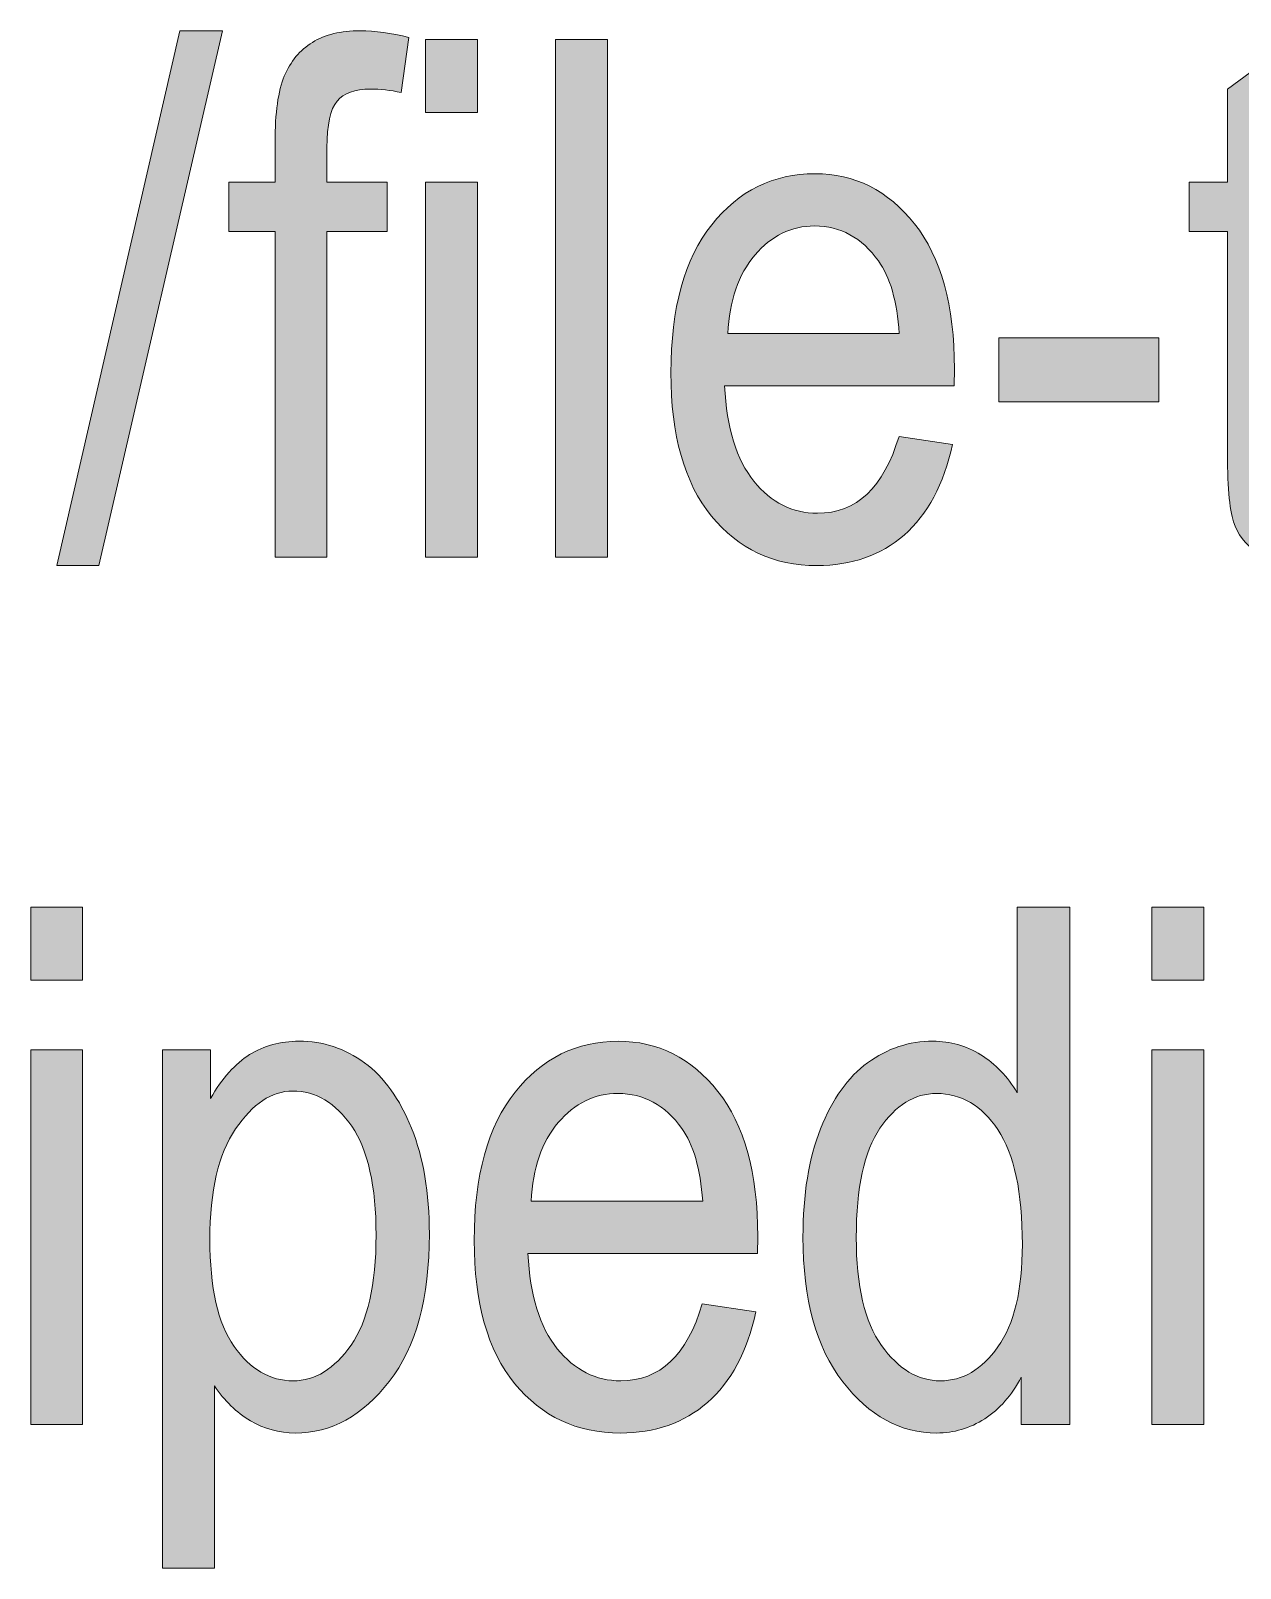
# Model space of a CAD drawing. Header units: inches. Extents: x 19 to 517, y 28 to 779.
# Drawn here: x 349.23 to 379.33, y 114.9 to 153.18 of the extents above; entities that cross this region are included whole.
import ezdxf

# ---------------------------------------------------------------- set-up
doc = ezdxf.new("R2010")
doc.units = ezdxf.units.IN
doc.header["$MEASUREMENT"] = 0
doc.layers.add('Layer 1', color=7, linetype='Continuous')

# ---------------------------------------------------------------- blocks, each defined once
blk = doc.blocks.new('block 210')
at = {"layer": 'Layer 1', "lineweight": 0}
blk.add_lwpolyline([(349.878, 139.865), (352.938, 153.181), (353.994, 153.181), (350.923, 139.865), (349.878, 139.865)], dxfattribs=at)
blk = doc.blocks.new('block 211')
at = {"layer": 'Layer 1', "true_color": 0x231f20}
h = blk.add_hatch(color=250, dxfattribs=at)
h.dxf.hatch_style = 2
h.paths.add_polyline_path([(349.878, 139.865), (352.938, 153.181), (353.994, 153.181), (350.923, 139.865)])
at = {"layer": 'Layer 1', "lineweight": 0}
blk.add_lwpolyline([(349.878, 139.865), (352.938, 153.181), (353.994, 153.181), (350.923, 139.865), (349.878, 139.865), (349.878, 139.865)], dxfattribs=at)
blk = doc.blocks.new('block 212')
at = {"layer": 'Layer 1', "lineweight": 0}
blk.add_open_spline([(355.307, 140.076), (355.307, 140.076), (355.307, 148.18), (355.307, 148.18), (355.307, 148.18), (354.156, 148.18), (354.156, 148.18), (354.156, 148.18), (354.156, 149.41), (354.156, 149.41), (354.156, 149.41), (355.307, 149.41), (355.307, 149.41), (355.307, 149.41), (355.307, 150.403), (355.307, 150.403), (355.307, 151.136), (355.383, 151.685), (355.537, 152.051), (355.689, 152.417), (355.923, 152.697), (356.237, 152.891), (356.551, 153.084), (356.946, 153.181), (357.423, 153.181), (357.793, 153.181), (358.198, 153.125), (358.638, 153.014), (358.638, 153.014), (358.445, 151.643), (358.445, 151.643), (358.175, 151.701), (357.921, 151.73), (357.68, 151.73), (357.294, 151.73), (357.016, 151.629), (356.85, 151.428), (356.682, 151.225), (356.599, 150.84), (356.599, 150.271), (356.599, 150.271), (356.599, 149.41), (356.599, 149.41), (356.599, 149.41), (358.093, 149.41), (358.093, 149.41), (358.093, 149.41), (358.093, 148.18), (358.093, 148.18), (358.093, 148.18), (356.599, 148.18), (356.599, 148.18), (356.599, 148.18), (356.599, 140.076), (356.599, 140.076), (356.599, 140.076), (355.307, 140.076), (355.307, 140.076)], degree=3, knots=[0, 0, 0, 0, 1, 1, 1, 2, 2, 2, 3, 3, 3, 4, 4, 4, 5, 5, 5, 6, 6, 6, 7, 7, 7, 8, 8, 8, 9, 9, 9, 10, 10, 10, 11, 11, 11, 12, 12, 12, 13, 13, 13, 14, 14, 14, 15, 15, 15, 16, 16, 16, 17, 17, 17, 18, 18, 18, 19, 19, 19, 19], dxfattribs=at)
blk = doc.blocks.new('block 213')
at = {"layer": 'Layer 1', "true_color": 0x231f20}
h = blk.add_hatch(color=250, dxfattribs=at)
h.dxf.hatch_style = 2
edge = h.paths.add_edge_path()
edge.add_spline(control_points=[(355.307, 140.076), (355.307, 140.076), (355.307, 148.18), (355.307, 148.18), (355.307, 148.18), (354.156, 148.18), (354.156, 148.18), (354.156, 148.18), (354.156, 149.41), (354.156, 149.41), (354.156, 149.41), (355.307, 149.41), (355.307, 149.41), (355.307, 149.41), (355.307, 150.403), (355.307, 150.403), (355.307, 151.136), (355.383, 151.685), (355.537, 152.051), (355.689, 152.417), (355.923, 152.697), (356.237, 152.891), (356.551, 153.084), (356.946, 153.181), (357.423, 153.181), (357.793, 153.181), (358.198, 153.125), (358.638, 153.014), (358.638, 153.014), (358.445, 151.643), (358.445, 151.643), (358.175, 151.701), (357.921, 151.73), (357.68, 151.73), (357.294, 151.73), (357.016, 151.629), (356.85, 151.428), (356.682, 151.225), (356.599, 150.84), (356.599, 150.271), (356.599, 150.271), (356.599, 149.41), (356.599, 149.41), (356.599, 149.41), (358.093, 149.41), (358.093, 149.41), (358.093, 149.41), (358.093, 148.18), (358.093, 148.18), (358.093, 148.18), (356.599, 148.18), (356.599, 148.18), (356.599, 148.18), (356.599, 140.076), (356.599, 140.076), (356.599, 140.076), (355.307, 140.076), (355.307, 140.076)], knot_values=[0, 0, 0, 0, 1, 1, 1, 2, 2, 2, 3, 3, 3, 4, 4, 4, 5, 5, 5, 6, 6, 6, 7, 7, 7, 8, 8, 8, 9, 9, 9, 10, 10, 10, 11, 11, 11, 12, 12, 12, 13, 13, 13, 14, 14, 14, 15, 15, 15, 16, 16, 16, 17, 17, 17, 18, 18, 18, 19, 19, 19, 19], degree=3, periodic=1)
at = {"layer": 'Layer 1', "lineweight": 0}
blk.add_open_spline([(355.307, 140.076), (355.307, 140.076), (355.307, 148.18), (355.307, 148.18), (355.307, 148.18), (354.156, 148.18), (354.156, 148.18), (354.156, 148.18), (354.156, 149.41), (354.156, 149.41), (354.156, 149.41), (355.307, 149.41), (355.307, 149.41), (355.307, 149.41), (355.307, 150.403), (355.307, 150.403), (355.307, 151.136), (355.383, 151.685), (355.537, 152.051), (355.689, 152.417), (355.923, 152.697), (356.237, 152.891), (356.551, 153.084), (356.946, 153.181), (357.423, 153.181), (357.793, 153.181), (358.198, 153.125), (358.638, 153.014), (358.638, 153.014), (358.445, 151.643), (358.445, 151.643), (358.175, 151.701), (357.921, 151.73), (357.68, 151.73), (357.294, 151.73), (357.016, 151.629), (356.85, 151.428), (356.682, 151.225), (356.599, 150.84), (356.599, 150.271), (356.599, 150.271), (356.599, 149.41), (356.599, 149.41), (356.599, 149.41), (358.093, 149.41), (358.093, 149.41), (358.093, 149.41), (358.093, 148.18), (358.093, 148.18), (358.093, 148.18), (356.599, 148.18), (356.599, 148.18), (356.599, 148.18), (356.599, 140.076), (356.599, 140.076), (356.599, 140.076), (355.307, 140.076), (355.307, 140.076)], degree=3, knots=[0, 0, 0, 0, 1, 1, 1, 2, 2, 2, 3, 3, 3, 4, 4, 4, 5, 5, 5, 6, 6, 6, 7, 7, 7, 8, 8, 8, 9, 9, 9, 10, 10, 10, 11, 11, 11, 12, 12, 12, 13, 13, 13, 14, 14, 14, 15, 15, 15, 16, 16, 16, 17, 17, 17, 18, 18, 18, 19, 19, 19, 19], dxfattribs=at)
blk = doc.blocks.new('block 214')
at = {"layer": 'Layer 1', "lineweight": 0}
blk.add_lwpolyline([(359.051, 151.142), (359.051, 152.961), (360.343, 152.961), (360.343, 151.142), (359.051, 151.142)], dxfattribs=at)
blk = doc.blocks.new('block 215')
at = {"layer": 'Layer 1', "lineweight": 0}
blk.add_lwpolyline([(359.051, 140.076), (359.051, 149.41), (360.343, 149.41), (360.343, 140.076), (359.051, 140.076)], dxfattribs=at)
blk = doc.blocks.new('block 216')
at = {"layer": 'Layer 1', "true_color": 0x231f20}
h = blk.add_hatch(color=250, dxfattribs=at)
h.dxf.hatch_style = 2
h.paths.add_polyline_path([(359.051, 151.142), (359.051, 152.961), (360.343, 152.961), (360.343, 151.142)])
h.paths.add_polyline_path([(359.051, 140.076), (359.051, 149.41), (360.343, 149.41), (360.343, 140.076)])
at = {"layer": 'Layer 1', "lineweight": 0}
for points in [[(359.051, 151.142), (359.051, 152.961), (360.343, 152.961), (360.343, 151.142), (359.051, 151.142), (359.051, 151.142)], [(359.051, 140.076), (359.051, 149.41), (360.343, 149.41), (360.343, 140.076), (359.051, 140.076), (359.051, 140.076)]]:
    blk.add_lwpolyline(points, dxfattribs=at)
blk = doc.blocks.new('block 217')
at = {"layer": 'Layer 1', "lineweight": 0}
blk.add_lwpolyline([(362.286, 140.076), (362.286, 152.961), (363.578, 152.961), (363.578, 140.076), (362.286, 140.076)], dxfattribs=at)
blk = doc.blocks.new('block 218')
at = {"layer": 'Layer 1', "true_color": 0x231f20}
h = blk.add_hatch(color=250, dxfattribs=at)
h.dxf.hatch_style = 2
h.paths.add_polyline_path([(362.286, 140.076), (362.286, 152.961), (363.578, 152.961), (363.578, 140.076)])
at = {"layer": 'Layer 1', "lineweight": 0}
blk.add_lwpolyline([(362.286, 140.076), (362.286, 152.961), (363.578, 152.961), (363.578, 140.076), (362.286, 140.076), (362.286, 140.076)], dxfattribs=at)
blk = doc.blocks.new('block 219')
at = {"layer": 'Layer 1', "lineweight": 0}
blk.add_open_spline([(370.838, 143.082), (370.838, 143.082), (372.173, 142.88), (372.173, 142.88), (371.951, 141.884), (371.548, 141.132), (370.964, 140.625), (370.381, 140.118), (369.66, 139.865), (368.798, 139.865), (367.714, 139.865), (366.837, 140.276), (366.166, 141.1), (365.495, 141.923), (365.16, 143.111), (365.16, 144.664), (365.16, 146.275), (365.498, 147.504), (366.175, 148.352), (366.851, 149.197), (367.709, 149.621), (368.746, 149.621), (369.736, 149.621), (370.562, 149.205), (371.224, 148.373), (371.886, 147.541), (372.217, 146.337), (372.217, 144.761), (372.217, 144.761), (372.209, 144.339), (372.209, 144.339), (372.209, 144.339), (366.496, 144.339), (366.496, 144.339), (366.548, 143.29), (366.792, 142.499), (367.225, 141.966), (367.659, 141.433), (368.186, 141.166), (368.807, 141.166), (369.78, 141.166), (370.457, 141.805), (370.838, 143.082)], degree=3, knots=[0, 0, 0, 0, 1, 1, 1, 2, 2, 2, 3, 3, 3, 4, 4, 4, 5, 5, 5, 6, 6, 6, 7, 7, 7, 8, 8, 8, 9, 9, 9, 10, 10, 10, 11, 11, 11, 12, 12, 12, 13, 13, 13, 14, 14, 14, 14], dxfattribs=at)
blk = doc.blocks.new('block 220')
at = {"layer": 'Layer 1', "lineweight": 0}
blk.add_open_spline([(366.575, 145.64), (366.575, 145.64), (370.846, 145.64), (370.846, 145.64), (370.788, 146.448), (370.615, 147.052), (370.328, 147.45), (369.912, 148.03), (369.381, 148.32), (368.737, 148.32), (368.157, 148.32), (367.662, 148.078), (367.252, 147.596), (366.841, 147.111), (366.616, 146.46), (366.575, 145.64)], degree=3, knots=[0, 0, 0, 0, 1, 1, 1, 2, 2, 2, 3, 3, 3, 4, 4, 4, 5, 5, 5, 5], dxfattribs=at)
blk = doc.blocks.new('block 221')
at = {"layer": 'Layer 1', "true_color": 0x231f20}
h = blk.add_hatch(color=250, dxfattribs=at)
h.dxf.hatch_style = 2
edge = h.paths.add_edge_path()
edge.add_spline(control_points=[(370.838, 143.082), (370.838, 143.082), (372.173, 142.88), (372.173, 142.88), (371.951, 141.884), (371.548, 141.132), (370.964, 140.625), (370.381, 140.118), (369.66, 139.865), (368.798, 139.865), (367.714, 139.865), (366.837, 140.276), (366.166, 141.1), (365.495, 141.923), (365.16, 143.111), (365.16, 144.664), (365.16, 146.275), (365.498, 147.504), (366.175, 148.352), (366.851, 149.197), (367.709, 149.621), (368.746, 149.621), (369.736, 149.621), (370.562, 149.205), (371.224, 148.373), (371.886, 147.541), (372.217, 146.337), (372.217, 144.761), (372.217, 144.761), (372.209, 144.339), (372.209, 144.339), (372.209, 144.339), (366.496, 144.339), (366.496, 144.339), (366.548, 143.29), (366.792, 142.499), (367.225, 141.966), (367.659, 141.433), (368.186, 141.166), (368.807, 141.166), (369.78, 141.166), (370.457, 141.805), (370.838, 143.082)], knot_values=[0, 0, 0, 0, 1, 1, 1, 2, 2, 2, 3, 3, 3, 4, 4, 4, 5, 5, 5, 6, 6, 6, 7, 7, 7, 8, 8, 8, 9, 9, 9, 10, 10, 10, 11, 11, 11, 12, 12, 12, 13, 13, 13, 14, 14, 14, 14], degree=3, periodic=1)
edge = h.paths.add_edge_path()
edge.add_spline(control_points=[(366.575, 145.64), (366.575, 145.64), (370.846, 145.64), (370.846, 145.64), (370.788, 146.448), (370.615, 147.052), (370.328, 147.45), (369.912, 148.03), (369.381, 148.32), (368.737, 148.32), (368.157, 148.32), (367.662, 148.078), (367.252, 147.596), (366.841, 147.111), (366.616, 146.46), (366.575, 145.64)], knot_values=[0, 0, 0, 0, 1, 1, 1, 2, 2, 2, 3, 3, 3, 4, 4, 4, 5, 5, 5, 5], degree=3, periodic=1)
at = {"layer": 'Layer 1', "lineweight": 0}
for points, knots in [([(370.838, 143.082), (370.838, 143.082), (372.173, 142.88), (372.173, 142.88), (371.951, 141.884), (371.548, 141.132), (370.964, 140.625), (370.381, 140.118), (369.66, 139.865), (368.798, 139.865), (367.714, 139.865), (366.837, 140.276), (366.166, 141.1), (365.495, 141.923), (365.16, 143.111), (365.16, 144.664), (365.16, 146.275), (365.498, 147.504), (366.175, 148.352), (366.851, 149.197), (367.709, 149.621), (368.746, 149.621), (369.736, 149.621), (370.562, 149.205), (371.224, 148.373), (371.886, 147.541), (372.217, 146.337), (372.217, 144.761), (372.217, 144.761), (372.209, 144.339), (372.209, 144.339), (372.209, 144.339), (366.496, 144.339), (366.496, 144.339), (366.548, 143.29), (366.792, 142.499), (367.225, 141.966), (367.659, 141.433), (368.186, 141.166), (368.807, 141.166), (369.78, 141.166), (370.457, 141.805), (370.838, 143.082)], [0, 0, 0, 0, 1, 1, 1, 2, 2, 2, 3, 3, 3, 4, 4, 4, 5, 5, 5, 6, 6, 6, 7, 7, 7, 8, 8, 8, 9, 9, 9, 10, 10, 10, 11, 11, 11, 12, 12, 12, 13, 13, 13, 14, 14, 14, 14]), ([(366.575, 145.64), (366.575, 145.64), (370.846, 145.64), (370.846, 145.64), (370.788, 146.448), (370.615, 147.052), (370.328, 147.45), (369.912, 148.03), (369.381, 148.32), (368.737, 148.32), (368.157, 148.32), (367.662, 148.078), (367.252, 147.596), (366.841, 147.111), (366.616, 146.46), (366.575, 145.64)], [0, 0, 0, 0, 1, 1, 1, 2, 2, 2, 3, 3, 3, 4, 4, 4, 5, 5, 5, 5])]:
    blk.add_open_spline(points, degree=3, knots=knots, dxfattribs=at)
blk = doc.blocks.new('block 222')
at = {"layer": 'Layer 1', "lineweight": 0}
blk.add_lwpolyline([(373.325, 143.943), (373.325, 145.534), (377.306, 145.534), (377.306, 143.943), (373.325, 143.943)], dxfattribs=at)
blk = doc.blocks.new('block 223')
at = {"layer": 'Layer 1', "true_color": 0x231f20}
h = blk.add_hatch(color=250, dxfattribs=at)
h.dxf.hatch_style = 2
h.paths.add_polyline_path([(373.325, 143.943), (373.325, 145.534), (377.306, 145.534), (377.306, 143.943)])
at = {"layer": 'Layer 1', "lineweight": 0}
blk.add_lwpolyline([(373.325, 143.943), (373.325, 145.534), (377.306, 145.534), (377.306, 143.943), (373.325, 143.943), (373.325, 143.943)], dxfattribs=at)
blk = doc.blocks.new('block 224')
at = {"layer": 'Layer 1', "lineweight": 0}
blk.add_open_spline([(381.613, 141.491), (381.613, 141.491), (381.789, 140.094), (381.789, 140.094), (381.431, 140), (381.109, 139.953), (380.822, 139.953), (380.371, 139.953), (380.007, 140.043), (379.732, 140.221), (379.457, 140.399), (379.267, 140.645), (379.165, 140.955), (379.062, 141.266), (379.011, 141.884), (379.011, 142.81), (379.011, 142.81), (379.011, 148.18), (379.011, 148.18), (379.011, 148.18), (378.062, 148.18), (378.062, 148.18), (378.062, 148.18), (378.062, 149.41), (378.062, 149.41), (378.062, 149.41), (379.011, 149.41), (379.011, 149.41), (379.011, 149.41), (379.011, 151.722), (379.011, 151.722), (379.011, 151.722), (380.303, 152.671), (380.303, 152.671), (380.303, 152.671), (380.303, 149.41), (380.303, 149.41), (380.303, 149.41), (381.613, 149.41), (381.613, 149.41), (381.613, 149.41), (381.613, 148.18), (381.613, 148.18), (381.613, 148.18), (380.303, 148.18), (380.303, 148.18), (380.303, 148.18), (380.303, 142.722), (380.303, 142.722), (380.303, 142.218), (380.341, 141.893), (380.418, 141.746), (380.529, 141.535), (380.737, 141.43), (381.042, 141.43), (381.188, 141.43), (381.379, 141.45), (381.613, 141.491)], degree=3, knots=[0, 0, 0, 0, 1, 1, 1, 2, 2, 2, 3, 3, 3, 4, 4, 4, 5, 5, 5, 6, 6, 6, 7, 7, 7, 8, 8, 8, 9, 9, 9, 10, 10, 10, 11, 11, 11, 12, 12, 12, 13, 13, 13, 14, 14, 14, 15, 15, 15, 16, 16, 16, 17, 17, 17, 18, 18, 18, 19, 19, 19, 19], dxfattribs=at)
blk = doc.blocks.new('block 225')
at = {"layer": 'Layer 1', "true_color": 0x231f20}
h = blk.add_hatch(color=250, dxfattribs=at)
h.dxf.hatch_style = 2
edge = h.paths.add_edge_path()
edge.add_spline(control_points=[(381.613, 141.491), (381.613, 141.491), (381.789, 140.094), (381.789, 140.094), (381.431, 140), (381.109, 139.953), (380.822, 139.953), (380.371, 139.953), (380.007, 140.043), (379.732, 140.221), (379.457, 140.399), (379.267, 140.645), (379.165, 140.955), (379.062, 141.266), (379.011, 141.884), (379.011, 142.81), (379.011, 142.81), (379.011, 148.18), (379.011, 148.18), (379.011, 148.18), (378.062, 148.18), (378.062, 148.18), (378.062, 148.18), (378.062, 149.41), (378.062, 149.41), (378.062, 149.41), (379.011, 149.41), (379.011, 149.41), (379.011, 149.41), (379.011, 151.722), (379.011, 151.722), (379.011, 151.722), (380.303, 152.671), (380.303, 152.671), (380.303, 152.671), (380.303, 149.41), (380.303, 149.41), (380.303, 149.41), (381.613, 149.41), (381.613, 149.41), (381.613, 149.41), (381.613, 148.18), (381.613, 148.18), (381.613, 148.18), (380.303, 148.18), (380.303, 148.18), (380.303, 148.18), (380.303, 142.722), (380.303, 142.722), (380.303, 142.218), (380.341, 141.893), (380.418, 141.746), (380.529, 141.535), (380.737, 141.43), (381.042, 141.43), (381.188, 141.43), (381.379, 141.45), (381.613, 141.491)], knot_values=[0, 0, 0, 0, 1, 1, 1, 2, 2, 2, 3, 3, 3, 4, 4, 4, 5, 5, 5, 6, 6, 6, 7, 7, 7, 8, 8, 8, 9, 9, 9, 10, 10, 10, 11, 11, 11, 12, 12, 12, 13, 13, 13, 14, 14, 14, 15, 15, 15, 16, 16, 16, 17, 17, 17, 18, 18, 18, 19, 19, 19, 19], degree=3, periodic=1)
at = {"layer": 'Layer 1', "lineweight": 0}
blk.add_open_spline([(381.613, 141.491), (381.613, 141.491), (381.789, 140.094), (381.789, 140.094), (381.431, 140), (381.109, 139.953), (380.822, 139.953), (380.371, 139.953), (380.007, 140.043), (379.732, 140.221), (379.457, 140.399), (379.267, 140.645), (379.165, 140.955), (379.062, 141.266), (379.011, 141.884), (379.011, 142.81), (379.011, 142.81), (379.011, 148.18), (379.011, 148.18), (379.011, 148.18), (378.062, 148.18), (378.062, 148.18), (378.062, 148.18), (378.062, 149.41), (378.062, 149.41), (378.062, 149.41), (379.011, 149.41), (379.011, 149.41), (379.011, 149.41), (379.011, 151.722), (379.011, 151.722), (379.011, 151.722), (380.303, 152.671), (380.303, 152.671), (380.303, 152.671), (380.303, 149.41), (380.303, 149.41), (380.303, 149.41), (381.613, 149.41), (381.613, 149.41), (381.613, 149.41), (381.613, 148.18), (381.613, 148.18), (381.613, 148.18), (380.303, 148.18), (380.303, 148.18), (380.303, 148.18), (380.303, 142.722), (380.303, 142.722), (380.303, 142.218), (380.341, 141.893), (380.418, 141.746), (380.529, 141.535), (380.737, 141.43), (381.042, 141.43), (381.188, 141.43), (381.379, 141.45), (381.613, 141.491)], degree=3, knots=[0, 0, 0, 0, 1, 1, 1, 2, 2, 2, 3, 3, 3, 4, 4, 4, 5, 5, 5, 6, 6, 6, 7, 7, 7, 8, 8, 8, 9, 9, 9, 10, 10, 10, 11, 11, 11, 12, 12, 12, 13, 13, 13, 14, 14, 14, 15, 15, 15, 16, 16, 16, 17, 17, 17, 18, 18, 18, 19, 19, 19, 19], dxfattribs=at)
blk = doc.blocks.new('block 347')
at = {"layer": 'Layer 1', "lineweight": 0}
blk.add_lwpolyline([(349.225, 129.541), (349.225, 131.36), (350.517, 131.36), (350.517, 129.541), (349.225, 129.541)], dxfattribs=at)
blk = doc.blocks.new('block 348')
at = {"layer": 'Layer 1', "lineweight": 0}
blk.add_lwpolyline([(349.225, 118.476), (349.225, 127.81), (350.517, 127.81), (350.517, 118.476), (349.225, 118.476)], dxfattribs=at)
blk = doc.blocks.new('block 349')
at = {"layer": 'Layer 1', "true_color": 0x231f20}
h = blk.add_hatch(color=250, dxfattribs=at)
h.dxf.hatch_style = 2
h.paths.add_polyline_path([(349.225, 129.541), (349.225, 131.36), (350.517, 131.36), (350.517, 129.541)])
h.paths.add_polyline_path([(349.225, 118.476), (349.225, 127.81), (350.517, 127.81), (350.517, 118.476)])
at = {"layer": 'Layer 1', "lineweight": 0}
for points in [[(349.225, 129.541), (349.225, 131.36), (350.517, 131.36), (350.517, 129.541), (349.225, 129.541), (349.225, 129.541)], [(349.225, 118.476), (349.225, 127.81), (350.517, 127.81), (350.517, 118.476), (349.225, 118.476), (349.225, 118.476)]]:
    blk.add_lwpolyline(points, dxfattribs=at)
blk = doc.blocks.new('block 350')
at = {"layer": 'Layer 1', "lineweight": 0}
blk.add_open_spline([(352.504, 114.898), (352.504, 114.898), (352.504, 127.81), (352.504, 127.81), (352.504, 127.81), (353.699, 127.81), (353.699, 127.81), (353.699, 127.81), (353.699, 126.597), (353.699, 126.597), (353.992, 127.101), (354.316, 127.464), (354.673, 127.687), (355.03, 127.909), (355.439, 128.021), (355.901, 128.021), (356.504, 128.021), (357.048, 127.842), (357.534, 127.484), (358.019, 127.127), (358.41, 126.583), (358.705, 125.854), (359.001, 125.124), (359.148, 124.247), (359.148, 123.222), (359.148, 121.634), (358.815, 120.41), (358.151, 119.552), (357.485, 118.693), (356.705, 118.265), (355.808, 118.265), (355.41, 118.265), (355.038, 118.367), (354.692, 118.572), (354.346, 118.777), (354.048, 119.067), (353.796, 119.442), (353.796, 119.442), (353.796, 114.898), (353.796, 114.898), (353.796, 114.898), (352.504, 114.898), (352.504, 114.898)], degree=3, knots=[0, 0, 0, 0, 1, 1, 1, 2, 2, 2, 3, 3, 3, 4, 4, 4, 5, 5, 5, 6, 6, 6, 7, 7, 7, 8, 8, 8, 9, 9, 9, 10, 10, 10, 11, 11, 11, 12, 12, 12, 13, 13, 13, 14, 14, 14, 14], dxfattribs=at)
blk = doc.blocks.new('block 351')
at = {"layer": 'Layer 1', "lineweight": 0}
blk.add_open_spline([(353.683, 123.09), (353.683, 121.883), (353.884, 120.993), (354.288, 120.423), (354.691, 119.851), (355.179, 119.565), (355.752, 119.565), (356.301, 119.565), (356.784, 119.861), (357.199, 120.453), (357.614, 121.045), (357.821, 121.959), (357.821, 123.195), (357.821, 124.414), (357.619, 125.316), (357.216, 125.902), (356.813, 126.488), (356.322, 126.781), (355.743, 126.781), (355.223, 126.781), (354.75, 126.466), (354.323, 125.837), (353.896, 125.206), (353.683, 124.291), (353.683, 123.09)], degree=3, knots=[0, 0, 0, 0, 1, 1, 1, 2, 2, 2, 3, 3, 3, 4, 4, 4, 5, 5, 5, 6, 6, 6, 7, 7, 7, 8, 8, 8, 8], dxfattribs=at)
blk = doc.blocks.new('block 352')
at = {"layer": 'Layer 1', "true_color": 0x231f20}
h = blk.add_hatch(color=250, dxfattribs=at)
h.dxf.hatch_style = 2
edge = h.paths.add_edge_path()
edge.add_spline(control_points=[(352.504, 114.898), (352.504, 114.898), (352.504, 127.81), (352.504, 127.81), (352.504, 127.81), (353.699, 127.81), (353.699, 127.81), (353.699, 127.81), (353.699, 126.597), (353.699, 126.597), (353.992, 127.101), (354.316, 127.464), (354.673, 127.687), (355.03, 127.909), (355.439, 128.021), (355.901, 128.021), (356.504, 128.021), (357.048, 127.842), (357.534, 127.484), (358.019, 127.127), (358.41, 126.583), (358.705, 125.854), (359.001, 125.124), (359.148, 124.247), (359.148, 123.222), (359.148, 121.634), (358.815, 120.41), (358.151, 119.552), (357.485, 118.693), (356.705, 118.265), (355.808, 118.265), (355.41, 118.265), (355.038, 118.367), (354.692, 118.572), (354.346, 118.777), (354.048, 119.067), (353.796, 119.442), (353.796, 119.442), (353.796, 114.898), (353.796, 114.898), (353.796, 114.898), (352.504, 114.898), (352.504, 114.898)], knot_values=[0, 0, 0, 0, 1, 1, 1, 2, 2, 2, 3, 3, 3, 4, 4, 4, 5, 5, 5, 6, 6, 6, 7, 7, 7, 8, 8, 8, 9, 9, 9, 10, 10, 10, 11, 11, 11, 12, 12, 12, 13, 13, 13, 14, 14, 14, 14], degree=3, periodic=1)
edge = h.paths.add_edge_path()
edge.add_spline(control_points=[(353.683, 123.09), (353.683, 121.883), (353.884, 120.993), (354.288, 120.423), (354.691, 119.851), (355.179, 119.565), (355.752, 119.565), (356.301, 119.565), (356.784, 119.861), (357.199, 120.453), (357.614, 121.045), (357.821, 121.959), (357.821, 123.195), (357.821, 124.414), (357.619, 125.316), (357.216, 125.902), (356.813, 126.488), (356.322, 126.781), (355.743, 126.781), (355.223, 126.781), (354.75, 126.466), (354.323, 125.837), (353.896, 125.206), (353.683, 124.291), (353.683, 123.09)], knot_values=[0, 0, 0, 0, 1, 1, 1, 2, 2, 2, 3, 3, 3, 4, 4, 4, 5, 5, 5, 6, 6, 6, 7, 7, 7, 8, 8, 8, 8], degree=3, periodic=1)
at = {"layer": 'Layer 1', "lineweight": 0}
for points, knots in [([(352.504, 114.898), (352.504, 114.898), (352.504, 127.81), (352.504, 127.81), (352.504, 127.81), (353.699, 127.81), (353.699, 127.81), (353.699, 127.81), (353.699, 126.597), (353.699, 126.597), (353.992, 127.101), (354.316, 127.464), (354.673, 127.687), (355.03, 127.909), (355.439, 128.021), (355.901, 128.021), (356.504, 128.021), (357.048, 127.842), (357.534, 127.484), (358.019, 127.127), (358.41, 126.583), (358.705, 125.854), (359.001, 125.124), (359.148, 124.247), (359.148, 123.222), (359.148, 121.634), (358.815, 120.41), (358.151, 119.552), (357.485, 118.693), (356.705, 118.265), (355.808, 118.265), (355.41, 118.265), (355.038, 118.367), (354.692, 118.572), (354.346, 118.777), (354.048, 119.067), (353.796, 119.442), (353.796, 119.442), (353.796, 114.898), (353.796, 114.898), (353.796, 114.898), (352.504, 114.898), (352.504, 114.898)], [0, 0, 0, 0, 1, 1, 1, 2, 2, 2, 3, 3, 3, 4, 4, 4, 5, 5, 5, 6, 6, 6, 7, 7, 7, 8, 8, 8, 9, 9, 9, 10, 10, 10, 11, 11, 11, 12, 12, 12, 13, 13, 13, 14, 14, 14, 14]), ([(353.683, 123.09), (353.683, 121.883), (353.884, 120.993), (354.288, 120.423), (354.691, 119.851), (355.179, 119.565), (355.752, 119.565), (356.301, 119.565), (356.784, 119.861), (357.199, 120.453), (357.614, 121.045), (357.821, 121.959), (357.821, 123.195), (357.821, 124.414), (357.619, 125.316), (357.216, 125.902), (356.813, 126.488), (356.322, 126.781), (355.743, 126.781), (355.223, 126.781), (354.75, 126.466), (354.323, 125.837), (353.896, 125.206), (353.683, 124.291), (353.683, 123.09)], [0, 0, 0, 0, 1, 1, 1, 2, 2, 2, 3, 3, 3, 4, 4, 4, 5, 5, 5, 6, 6, 6, 7, 7, 7, 8, 8, 8, 8])]:
    blk.add_open_spline(points, degree=3, knots=knots, dxfattribs=at)
blk = doc.blocks.new('block 353')
at = {"layer": 'Layer 1', "lineweight": 0}
blk.add_open_spline([(365.942, 121.481), (365.942, 121.481), (367.278, 121.279), (367.278, 121.279), (367.055, 120.283), (366.652, 119.531), (366.069, 119.024), (365.486, 118.518), (364.764, 118.265), (363.903, 118.265), (362.819, 118.265), (361.941, 118.676), (361.27, 119.499), (360.599, 120.322), (360.264, 121.511), (360.264, 123.063), (360.264, 124.675), (360.602, 125.903), (361.28, 126.751), (361.956, 127.597), (362.813, 128.021), (363.85, 128.021), (364.84, 128.021), (365.667, 127.604), (366.329, 126.772), (366.991, 125.94), (367.322, 124.736), (367.322, 123.16), (367.322, 123.16), (367.313, 122.738), (367.313, 122.738), (367.313, 122.738), (361.6, 122.738), (361.6, 122.738), (361.653, 121.689), (361.896, 120.898), (362.33, 120.365), (362.763, 119.832), (363.291, 119.565), (363.912, 119.565), (364.884, 119.565), (365.561, 120.204), (365.942, 121.481)], degree=3, knots=[0, 0, 0, 0, 1, 1, 1, 2, 2, 2, 3, 3, 3, 4, 4, 4, 5, 5, 5, 6, 6, 6, 7, 7, 7, 8, 8, 8, 9, 9, 9, 10, 10, 10, 11, 11, 11, 12, 12, 12, 13, 13, 13, 14, 14, 14, 14], dxfattribs=at)
blk = doc.blocks.new('block 354')
at = {"layer": 'Layer 1', "lineweight": 0}
blk.add_open_spline([(361.679, 124.039), (361.679, 124.039), (365.951, 124.039), (365.951, 124.039), (365.892, 124.848), (365.719, 125.451), (365.432, 125.85), (365.016, 126.43), (364.486, 126.72), (363.841, 126.72), (363.261, 126.72), (362.766, 126.478), (362.356, 125.995), (361.946, 125.511), (361.72, 124.859), (361.679, 124.039)], degree=3, knots=[0, 0, 0, 0, 1, 1, 1, 2, 2, 2, 3, 3, 3, 4, 4, 4, 5, 5, 5, 5], dxfattribs=at)
blk = doc.blocks.new('block 355')
at = {"layer": 'Layer 1', "true_color": 0x231f20}
h = blk.add_hatch(color=250, dxfattribs=at)
h.dxf.hatch_style = 2
edge = h.paths.add_edge_path()
edge.add_spline(control_points=[(365.942, 121.481), (365.942, 121.481), (367.278, 121.279), (367.278, 121.279), (367.055, 120.283), (366.652, 119.531), (366.069, 119.024), (365.486, 118.518), (364.764, 118.265), (363.903, 118.265), (362.819, 118.265), (361.941, 118.676), (361.27, 119.499), (360.599, 120.322), (360.264, 121.511), (360.264, 123.063), (360.264, 124.675), (360.602, 125.903), (361.28, 126.751), (361.956, 127.597), (362.813, 128.021), (363.85, 128.021), (364.84, 128.021), (365.667, 127.604), (366.329, 126.772), (366.991, 125.94), (367.322, 124.736), (367.322, 123.16), (367.322, 123.16), (367.313, 122.738), (367.313, 122.738), (367.313, 122.738), (361.6, 122.738), (361.6, 122.738), (361.653, 121.689), (361.896, 120.898), (362.33, 120.365), (362.763, 119.832), (363.291, 119.565), (363.912, 119.565), (364.884, 119.565), (365.561, 120.204), (365.942, 121.481)], knot_values=[0, 0, 0, 0, 1, 1, 1, 2, 2, 2, 3, 3, 3, 4, 4, 4, 5, 5, 5, 6, 6, 6, 7, 7, 7, 8, 8, 8, 9, 9, 9, 10, 10, 10, 11, 11, 11, 12, 12, 12, 13, 13, 13, 14, 14, 14, 14], degree=3, periodic=1)
edge = h.paths.add_edge_path()
edge.add_spline(control_points=[(361.679, 124.039), (361.679, 124.039), (365.951, 124.039), (365.951, 124.039), (365.892, 124.848), (365.719, 125.451), (365.432, 125.85), (365.016, 126.43), (364.486, 126.72), (363.841, 126.72), (363.261, 126.72), (362.766, 126.478), (362.356, 125.995), (361.946, 125.511), (361.72, 124.859), (361.679, 124.039)], knot_values=[0, 0, 0, 0, 1, 1, 1, 2, 2, 2, 3, 3, 3, 4, 4, 4, 5, 5, 5, 5], degree=3, periodic=1)
at = {"layer": 'Layer 1', "lineweight": 0}
for points, knots in [([(365.942, 121.481), (365.942, 121.481), (367.278, 121.279), (367.278, 121.279), (367.055, 120.283), (366.652, 119.531), (366.069, 119.024), (365.486, 118.518), (364.764, 118.265), (363.903, 118.265), (362.819, 118.265), (361.941, 118.676), (361.27, 119.499), (360.599, 120.322), (360.264, 121.511), (360.264, 123.063), (360.264, 124.675), (360.602, 125.903), (361.28, 126.751), (361.956, 127.597), (362.813, 128.021), (363.85, 128.021), (364.84, 128.021), (365.667, 127.604), (366.329, 126.772), (366.991, 125.94), (367.322, 124.736), (367.322, 123.16), (367.322, 123.16), (367.313, 122.738), (367.313, 122.738), (367.313, 122.738), (361.6, 122.738), (361.6, 122.738), (361.653, 121.689), (361.896, 120.898), (362.33, 120.365), (362.763, 119.832), (363.291, 119.565), (363.912, 119.565), (364.884, 119.565), (365.561, 120.204), (365.942, 121.481)], [0, 0, 0, 0, 1, 1, 1, 2, 2, 2, 3, 3, 3, 4, 4, 4, 5, 5, 5, 6, 6, 6, 7, 7, 7, 8, 8, 8, 9, 9, 9, 10, 10, 10, 11, 11, 11, 12, 12, 12, 13, 13, 13, 14, 14, 14, 14]), ([(361.679, 124.039), (361.679, 124.039), (365.951, 124.039), (365.951, 124.039), (365.892, 124.848), (365.719, 125.451), (365.432, 125.85), (365.016, 126.43), (364.486, 126.72), (363.841, 126.72), (363.261, 126.72), (362.766, 126.478), (362.356, 125.995), (361.946, 125.511), (361.72, 124.859), (361.679, 124.039)], [0, 0, 0, 0, 1, 1, 1, 2, 2, 2, 3, 3, 3, 4, 4, 4, 5, 5, 5, 5])]:
    blk.add_open_spline(points, degree=3, knots=knots, dxfattribs=at)
blk = doc.blocks.new('block 356')
at = {"layer": 'Layer 1', "lineweight": 0}
blk.add_open_spline([(373.879, 118.476), (373.879, 118.476), (373.879, 119.653), (373.879, 119.653), (373.644, 119.202), (373.342, 118.858), (372.973, 118.62), (372.604, 118.384), (372.206, 118.265), (371.778, 118.265), (370.876, 118.265), (370.094, 118.69), (369.436, 119.544), (368.776, 120.396), (368.447, 121.596), (368.447, 123.143), (368.447, 124.203), (368.593, 125.103), (368.885, 125.841), (369.178, 126.579), (369.568, 127.127), (370.057, 127.484), (370.546, 127.842), (371.089, 128.021), (371.685, 128.021), (372.112, 128.021), (372.508, 127.907), (372.874, 127.683), (373.239, 127.456), (373.542, 127.142), (373.782, 126.737), (373.782, 126.737), (373.782, 131.36), (373.782, 131.36), (373.782, 131.36), (375.091, 131.36), (375.091, 131.36), (375.091, 131.36), (375.091, 118.476), (375.091, 118.476), (375.091, 118.476), (373.879, 118.476), (373.879, 118.476)], degree=3, knots=[0, 0, 0, 0, 1, 1, 1, 2, 2, 2, 3, 3, 3, 4, 4, 4, 5, 5, 5, 6, 6, 6, 7, 7, 7, 8, 8, 8, 9, 9, 9, 10, 10, 10, 11, 11, 11, 12, 12, 12, 13, 13, 13, 14, 14, 14, 14], dxfattribs=at)
blk = doc.blocks.new('block 357')
at = {"layer": 'Layer 1', "lineweight": 0}
blk.add_open_spline([(369.774, 123.134), (369.774, 121.927), (369.984, 121.03), (370.403, 120.444), (370.822, 119.858), (371.31, 119.565), (371.867, 119.565), (372.419, 119.565), (372.896, 119.847), (373.3, 120.409), (373.706, 120.972), (373.908, 121.821), (373.908, 122.958), (373.908, 124.265), (373.706, 125.218), (373.3, 125.819), (372.896, 126.419), (372.386, 126.72), (371.77, 126.72), (371.225, 126.72), (370.756, 126.431), (370.363, 125.854), (369.97, 125.276), (369.774, 124.37), (369.774, 123.134)], degree=3, knots=[0, 0, 0, 0, 1, 1, 1, 2, 2, 2, 3, 3, 3, 4, 4, 4, 5, 5, 5, 6, 6, 6, 7, 7, 7, 8, 8, 8, 8], dxfattribs=at)
blk = doc.blocks.new('block 358')
at = {"layer": 'Layer 1', "true_color": 0x231f20}
h = blk.add_hatch(color=250, dxfattribs=at)
h.dxf.hatch_style = 2
edge = h.paths.add_edge_path()
edge.add_spline(control_points=[(373.879, 118.476), (373.879, 118.476), (373.879, 119.653), (373.879, 119.653), (373.644, 119.202), (373.342, 118.858), (372.973, 118.62), (372.604, 118.384), (372.206, 118.265), (371.778, 118.265), (370.876, 118.265), (370.094, 118.69), (369.436, 119.544), (368.776, 120.396), (368.447, 121.596), (368.447, 123.143), (368.447, 124.203), (368.593, 125.103), (368.885, 125.841), (369.178, 126.579), (369.568, 127.127), (370.057, 127.484), (370.546, 127.842), (371.089, 128.021), (371.685, 128.021), (372.112, 128.021), (372.508, 127.907), (372.874, 127.683), (373.239, 127.456), (373.542, 127.142), (373.782, 126.737), (373.782, 126.737), (373.782, 131.36), (373.782, 131.36), (373.782, 131.36), (375.091, 131.36), (375.091, 131.36), (375.091, 131.36), (375.091, 118.476), (375.091, 118.476), (375.091, 118.476), (373.879, 118.476), (373.879, 118.476)], knot_values=[0, 0, 0, 0, 1, 1, 1, 2, 2, 2, 3, 3, 3, 4, 4, 4, 5, 5, 5, 6, 6, 6, 7, 7, 7, 8, 8, 8, 9, 9, 9, 10, 10, 10, 11, 11, 11, 12, 12, 12, 13, 13, 13, 14, 14, 14, 14], degree=3, periodic=1)
edge = h.paths.add_edge_path()
edge.add_spline(control_points=[(369.774, 123.134), (369.774, 121.927), (369.984, 121.03), (370.403, 120.444), (370.822, 119.858), (371.31, 119.565), (371.867, 119.565), (372.419, 119.565), (372.896, 119.847), (373.3, 120.409), (373.706, 120.972), (373.908, 121.821), (373.908, 122.958), (373.908, 124.265), (373.706, 125.218), (373.3, 125.819), (372.896, 126.419), (372.386, 126.72), (371.77, 126.72), (371.225, 126.72), (370.756, 126.431), (370.363, 125.854), (369.97, 125.276), (369.774, 124.37), (369.774, 123.134)], knot_values=[0, 0, 0, 0, 1, 1, 1, 2, 2, 2, 3, 3, 3, 4, 4, 4, 5, 5, 5, 6, 6, 6, 7, 7, 7, 8, 8, 8, 8], degree=3, periodic=1)
at = {"layer": 'Layer 1', "lineweight": 0}
for points, knots in [([(373.879, 118.476), (373.879, 118.476), (373.879, 119.653), (373.879, 119.653), (373.644, 119.202), (373.342, 118.858), (372.973, 118.62), (372.604, 118.384), (372.206, 118.265), (371.778, 118.265), (370.876, 118.265), (370.094, 118.69), (369.436, 119.544), (368.776, 120.396), (368.447, 121.596), (368.447, 123.143), (368.447, 124.203), (368.593, 125.103), (368.885, 125.841), (369.178, 126.579), (369.568, 127.127), (370.057, 127.484), (370.546, 127.842), (371.089, 128.021), (371.685, 128.021), (372.112, 128.021), (372.508, 127.907), (372.874, 127.683), (373.239, 127.456), (373.542, 127.142), (373.782, 126.737), (373.782, 126.737), (373.782, 131.36), (373.782, 131.36), (373.782, 131.36), (375.091, 131.36), (375.091, 131.36), (375.091, 131.36), (375.091, 118.476), (375.091, 118.476), (375.091, 118.476), (373.879, 118.476), (373.879, 118.476)], [0, 0, 0, 0, 1, 1, 1, 2, 2, 2, 3, 3, 3, 4, 4, 4, 5, 5, 5, 6, 6, 6, 7, 7, 7, 8, 8, 8, 9, 9, 9, 10, 10, 10, 11, 11, 11, 12, 12, 12, 13, 13, 13, 14, 14, 14, 14]), ([(369.774, 123.134), (369.774, 121.927), (369.984, 121.03), (370.403, 120.444), (370.822, 119.858), (371.31, 119.565), (371.867, 119.565), (372.419, 119.565), (372.896, 119.847), (373.3, 120.409), (373.706, 120.972), (373.908, 121.821), (373.908, 122.958), (373.908, 124.265), (373.706, 125.218), (373.3, 125.819), (372.896, 126.419), (372.386, 126.72), (371.77, 126.72), (371.225, 126.72), (370.756, 126.431), (370.363, 125.854), (369.97, 125.276), (369.774, 124.37), (369.774, 123.134)], [0, 0, 0, 0, 1, 1, 1, 2, 2, 2, 3, 3, 3, 4, 4, 4, 5, 5, 5, 6, 6, 6, 7, 7, 7, 8, 8, 8, 8])]:
    blk.add_open_spline(points, degree=3, knots=knots, dxfattribs=at)
blk = doc.blocks.new('block 359')
at = {"layer": 'Layer 1', "lineweight": 0}
blk.add_lwpolyline([(377.131, 129.541), (377.131, 131.36), (378.423, 131.36), (378.423, 129.541), (377.131, 129.541)], dxfattribs=at)
blk = doc.blocks.new('block 360')
at = {"layer": 'Layer 1', "lineweight": 0}
blk.add_lwpolyline([(377.131, 118.476), (377.131, 127.81), (378.423, 127.81), (378.423, 118.476), (377.131, 118.476)], dxfattribs=at)
blk = doc.blocks.new('block 361')
at = {"layer": 'Layer 1', "true_color": 0x231f20}
h = blk.add_hatch(color=250, dxfattribs=at)
h.dxf.hatch_style = 2
h.paths.add_polyline_path([(377.131, 129.541), (377.131, 131.36), (378.423, 131.36), (378.423, 129.541)])
h.paths.add_polyline_path([(377.131, 118.476), (377.131, 127.81), (378.423, 127.81), (378.423, 118.476)])
at = {"layer": 'Layer 1', "lineweight": 0}
for points in [[(377.131, 129.541), (377.131, 131.36), (378.423, 131.36), (378.423, 129.541), (377.131, 129.541), (377.131, 129.541)], [(377.131, 118.476), (377.131, 127.81), (378.423, 127.81), (378.423, 118.476), (377.131, 118.476), (377.131, 118.476)]]:
    blk.add_lwpolyline(points, dxfattribs=at)

msp = doc.modelspace()

# ---------------------------------------------------------------- block references
at = {"layer": 'Layer 1'}
for name in ['block 210', 'block 211', 'block 212', 'block 213', 'block 214', 'block 216', 'block 217', 'block 218', 'block 224', 'block 225', 'block 215', 'block 219', 'block 221', 'block 220', 'block 222', 'block 223', 'block 347', 'block 349', 'block 356', 'block 358', 'block 359', 'block 361', 'block 350', 'block 352', 'block 353', 'block 355', 'block 348', 'block 360', 'block 351', 'block 354', 'block 357']:
    msp.add_blockref(name, (0, 0), dxfattribs=at)

doc.saveas('drawing.dxf')
